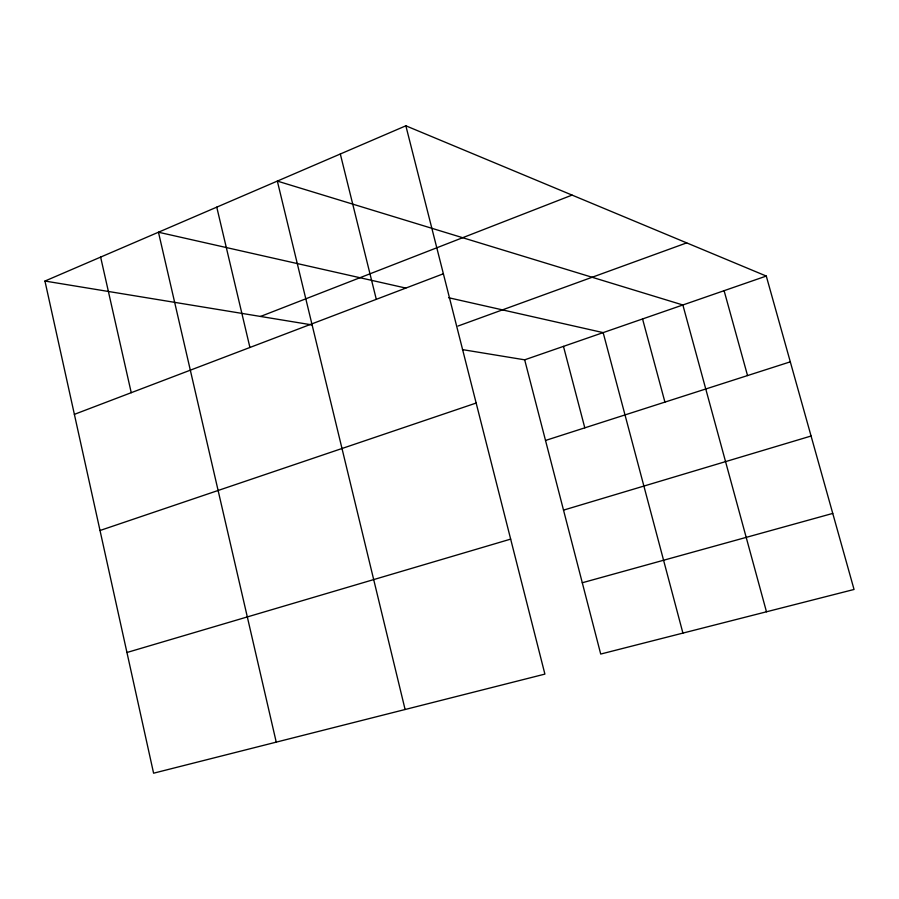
<?xml version="1.0" encoding="UTF-8"?>
<svg xmlns="http://www.w3.org/2000/svg" width="899" height="899" viewBox="0 0 899 899"><rect width="100%" height="100%" fill="white"/><g stroke="black" fill="none" stroke-linecap="round" stroke-linejoin="round"><path stroke-width="1.35" d="M405.854 125.804L544.895 674.104L153.594 773.196L44.95 281.05L405.854 125.804L766.285 276.06L854.05 589.463L600.712 654.056L524.679 359.825L462.468 349.61M260.53 316.448L572.079 195.094M74.381 414.349L443.376 273.779M458.029 326.034L686.69 242.876M524.679 359.825L766.285 276.06M100.014 530.5L476.155 403.044M545.513 440.454L790.311 361.836M563.516 510.126L811.078 436.026M126.95 652.494L510.666 539.119M582.282 582.754L832.755 513.419M44.95 281.05L312.144 324.932M405.82 288.073L158.46 232.223L276.24 742.136M448.579 297.715L603.162 332.619L682.914 633.098M724.1 290.692L747.541 375.568M766.476 611.792L682.869 304.986L277.341 181.092L405.101 709.502M642.56 318.954L664.923 402.1M563.471 346.373L584.799 427.834M340.316 153.999L376.299 299.333M216.76 207.141L249.922 347.475M100.632 257.103L131.243 392.694"/></g></svg>
